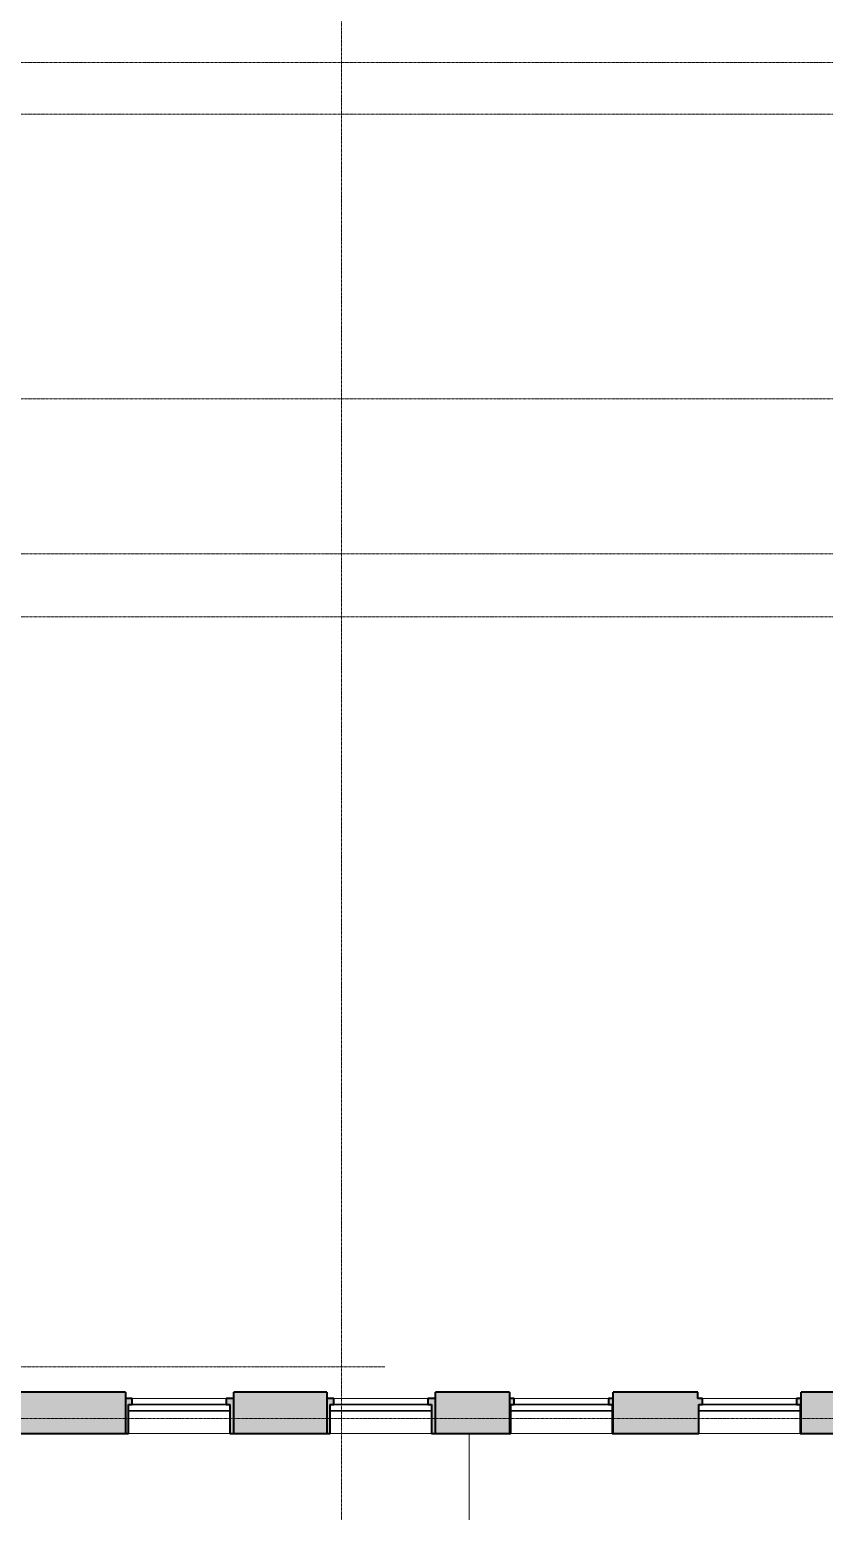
# Model space of a CAD drawing. Header units: millimetres. Extents: x -13853 to 411335, y -23261 to 161252.
# Drawn here: x 116544 to 131918, y 44091 to 72741 of the extents above; entities that cross this region are included whole.
import ezdxf

# ---------------------------------------------------------------- set-up
doc = ezdxf.new("R2010")
doc.units = ezdxf.units.MM
doc.linetypes.add('ADSK_Линия сетки', pattern=[21, 12, -3, 3, -3])
for name, color, linetype, lineweight in [('Каркас_Импост', 7, 'Continuous', 30), ('Окна', 7, 'Continuous', 18), ('Оси', 7, 'Continuous', 9), ('Стены', 7, 'Continuous', 18), ('Стены разрез', 7, 'Continuous', 40)]:
    doc.layers.add(name, color=color, linetype=linetype, lineweight=lineweight)
doc.layers.add('Линии', color=7, linetype='Continuous', lineweight=9, true_color=0x00a600)

# ---------------------------------------------------------------- blocks, each defined once
blk = doc.blocks.new('ИРНИТУ-Окно-ГОСТ23166-99_4_2_Створки - 1920 x 2350-934199-001_Весь этаж')
at = {"layer": 'Каркас_Импост'}
for p, q in [((-1018.1, 220), (941.9, 220)), ((-1018.1, 220), (-1018.1, 100)), ((-1018.1, 220), (-983.1, 220)), ((-1018.1, 100), (941.9, 100)), ((-1018.1, 100), (-983.1, 100)), ((941.9, 220), (906.9, 220)), ((941.9, 100), (906.9, 100)), ((941.9, 220), (941.9, 100))]:
    blk.add_line(p, q, dxfattribs=at)
blk = doc.blocks.new('ИРНИТУ-Окно-ГОСТ23166-99_4_2_Створки - 1920 x 2350-949207-001_Весь этаж')
at = {"layer": 'Каркас_Импост'}
for p, q in [((-1018.1, -100), (941.9, -100)), ((-1018.1, -220), (-1018.1, -100)), ((-1018.1, -100), (-983.1, -100)), ((-1018.1, -220), (941.9, -220)), ((-1018.1, -220), (-983.1, -220)), ((941.9, -100), (906.9, -100)), ((941.9, -220), (906.9, -220)), ((941.9, -220), (941.9, -100))]:
    blk.add_line(p, q, dxfattribs=at)

msp = doc.modelspace()

# ---------------------------------------------------------------- hatches: boundary and pattern name
at = {"layer": 'Стены'}
h = msp.add_hatch(color=256, dxfattribs=at)
h.paths.add_polyline_path([(141785, 45595), (142296, 45595), (142296, 46395), (140593, 46395), (140593, 45595)], flags=0)
h.paths.add_polyline_path([(152536, 45595), (154245, 45595), (154245, 46395), (152156, 46395), (152156, 45595)], flags=0)
h.paths.add_polyline_path([(144396, 45595), (146096, 45595), (146096, 46395), (144396, 46395)], flags=0)
h.paths.add_polyline_path([(148196, 45595), (149996, 45595), (149996, 46395), (148196, 46395)], flags=0)
h.paths.add_polyline_path([(120688, 45595), (122294, 45595), (122294, 46395), (120496, 46395), (120496, 45595)], flags=0)
h.paths.add_polyline_path([(125830, 45595), (125830, 46395), (124394, 46395), (124394, 45595), (124907, 45595)], flags=0)
h.paths.add_polyline_path([(137108, 45595), (138593, 45595), (138593, 46395), (137093, 46395), (137093, 46155), (137108, 46155)], flags=0)
h.paths.add_polyline_path([(118396, 45595), (118396, 46395), (115286, 46395), (115286, 45595), (116468, 45595)], flags=0)
h.paths.add_polyline_path([(131469, 45595), (132948, 45595), (132948, 46155), (132969, 46155), (132969, 46395), (131469, 46395)], flags=0)
h.paths.add_polyline_path([(127830, 45595), (129469, 45595), (129469, 46395), (127830, 46395)], flags=0)
h = msp.add_hatch(color=256, dxfattribs=at)
h.paths.add_polyline_path([(120419, 45595), (120496, 45595), (120496, 46275), (120349, 46275), (120349, 46155), (120419, 46155)], flags=0)
h.paths.add_polyline_path([(118459, 45595), (118459, 46155), (118529, 46155), (118529, 46275), (118396, 46275), (118396, 45595)], flags=0)
h = msp.add_hatch(color=256, dxfattribs=at)
h.paths.add_polyline_path([(124316, 45595), (124394, 45595), (124394, 46275), (124246, 46275), (124246, 46155), (124316, 46155)], flags=0)
h.paths.add_polyline_path([(122356, 45595), (122356, 46155), (122426, 46155), (122426, 46275), (122294, 46275), (122294, 45595)], flags=0)
h = msp.add_hatch(color=256, dxfattribs=at)
h.paths.add_polyline_path([(125850, 45595), (125850, 46155), (125920, 46155), (125920, 46275), (125830, 46275), (125830, 45595)], flags=0)
h.paths.add_polyline_path([(127810, 45595), (127830, 45595), (127830, 46275), (127740, 46275), (127740, 46155), (127810, 46155)], flags=0)
h = msp.add_hatch(color=256, dxfattribs=at)
h.paths.add_polyline_path([(131469, 45595), (131469, 46275), (131381, 46275), (131381, 46155), (131451, 46155), (131451, 45595)], flags=0)
h.paths.add_polyline_path([(129469, 45595), (129491, 45595), (129491, 46155), (129561, 46155), (129561, 46275), (129469, 46275)], flags=0)

# ---------------------------------------------------------------- linework, layer by layer
at = {"layer": 'Линии'}
msp.add_line((125046, 45595), (125046, 42595), dxfattribs=at)
at = {"layer": 'Оси', "linetype": 'ADSK_Линия сетки'}
for p, q in [((122576, -22443), (122576, 160434)), ((-13035, 72105), (410517, 72105)), ((-13035, 71105), (410517, 71105)), ((-13035, 65605), (410517, 65605)), ((410517, 62605), (-13035, 62605)), ((410517, 61385), (-13035, 61385)), ((123416, 46885), (-13035, 46885)), ((410517, 45885), (-13035, 45885))]:
    msp.add_line(p, q, dxfattribs=at)
at = {"layer": 'Стены'}
for p, q in [((118529, 46275), (120349, 46275)), ((122426, 46275), (124246, 46275)), ((125920, 46275), (127740, 46275)), ((129561, 46275), (131381, 46275)), ((120419, 45595), (118459, 45595)), ((124316, 45595), (122356, 45595)), ((127810, 45595), (125850, 45595)), ((131451, 45595), (129491, 45595))]:
    msp.add_line(p, q, dxfattribs=at)
at = {"layer": 'Стены разрез'}
for p, q in [((118396, 46395), (116086, 46395)), ((118396, 46395), (118396, 45595)), ((118529, 46275), (118396, 46275)), ((118459, 45595), (118459, 46155)), ((118459, 46155), (118529, 46155)), ((118529, 46155), (118529, 46275)), ((120496, 46275), (120349, 46275)), ((120349, 46275), (120349, 46155)), ((120349, 46155), (120419, 46155)), ((120419, 46155), (120419, 45595)), ((122294, 46395), (120496, 46395)), ((120496, 45595), (120496, 46395)), ((122294, 46395), (122294, 45595)), ((122426, 46275), (122294, 46275)), ((122356, 45595), (122356, 46155)), ((122356, 46155), (122426, 46155)), ((122426, 46155), (122426, 46275)), ((124394, 46275), (124246, 46275)), ((124246, 46275), (124246, 46155)), ((124246, 46155), (124316, 46155)), ((124316, 46155), (124316, 45595)), ((125830, 46395), (124394, 46395)), ((124394, 45595), (124394, 46395)), ((125830, 46395), (125830, 45595)), ((125920, 46275), (125830, 46275)), ((125850, 45595), (125850, 46155)), ((125850, 46155), (125920, 46155)), ((125920, 46155), (125920, 46275)), ((127830, 46275), (127740, 46275)), ((127740, 46275), (127740, 46155)), ((127740, 46155), (127810, 46155)), ((127810, 46155), (127810, 45595)), ((129469, 46395), (127830, 46395)), ((127830, 45595), (127830, 46395)), ((129469, 46275), (129469, 46395)), ((129561, 46275), (129469, 46275)), ((129491, 45595), (129491, 46155)), ((129491, 46155), (129561, 46155)), ((129561, 46155), (129561, 46275)), ((131469, 46275), (131381, 46275)), ((131381, 46275), (131381, 46155)), ((131381, 46155), (131451, 46155)), ((131451, 46155), (131451, 45595)), ((132969, 46395), (131469, 46395)), ((131469, 45595), (131469, 46395)), ((115286, 45595), (118459, 45595)), ((120419, 45595), (122356, 45595)), ((124316, 45595), (125850, 45595)), ((127810, 45595), (129491, 45595)), ((131451, 45595), (132948, 45595))]:
    msp.add_line(p, q, dxfattribs=at)

# ---------------------------------------------------------------- block references
at = {"layer": 'Окна'}
for p in [(119477, 45935), (123374, 45935), (130509, 45935)]:
    msp.add_blockref('ИРНИТУ-Окно-ГОСТ23166-99_4_2_Створки - 1920 x 2350-934199-001_Весь этаж', p, dxfattribs=at)
at = {"layer": 'Окна', "rotation": 180}
msp.add_blockref('ИРНИТУ-Окно-ГОСТ23166-99_4_2_Створки - 1920 x 2350-949207-001_Весь этаж', (126792, 45935), dxfattribs=at)

doc.saveas('drawing.dxf')
